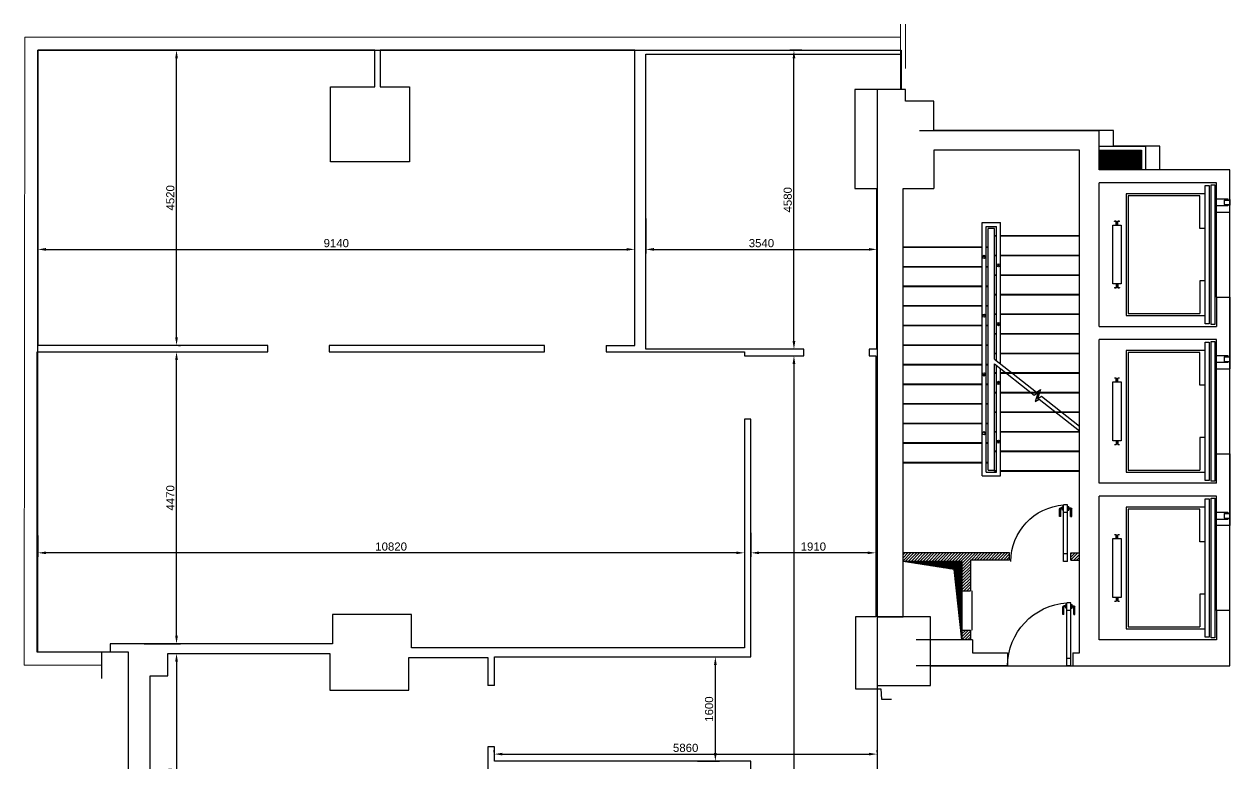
# Model space of a CAD drawing. Header units: millimetres. Extents: x 1183910 to 1204010, y -97525 to -70294.
# Drawn here: x 1183980 to 1202443, y -81624 to -70294 of the extents above; entities that cross this region are included whole.
import ezdxf

# ---------------------------------------------------------------- set-up
doc = ezdxf.new("R2010")
doc.units = ezdxf.units.MM
doc.linetypes.add('HIDDEN2', pattern=[4.7625, 3.175, -1.5875])
for name, color, linetype in [('Baca', 7, 'Continuous'), ('Divar-esas', 7, 'Continuous'), ('Divar-komek', 7, 'Continuous'), ('Lift', 7, 'Continuous'), ('Meheccer', 7, 'Continuous'), ('OFFICE_BOUNDARY', 3, 'Continuous'), ('Pillekan', 7, 'Continuous'), ('plita 2', 7, 'Continuous'), ('Qapi', 7, 'Continuous'), ('Strixleme', 254, 'Continuous'), ('sutun1', 7, 'Continuous'), ('Tavan', 7, 'Continuous')]:
    doc.layers.add(name, color=color, linetype=linetype)
doc.layers.add('ventilyaciya', color=10, linetype='Continuous', lineweight=25)
doc.styles.get("Standard").update_dxf_attribs({"font": 'arial.ttf'})
doc.dimstyles.new('ISO-25', dxfattribs={"dimscale": 50, "dimtxt": 2.5, "dimasz": 2.5, "dimexe": 1.25, "dimexo": 0.625, "dimtad": 1, "dimdec": 0, "dimtxsty": 'Standard', "dimcen": 2.5, "dimazin": 3, "dimtfac": 1, "dimtdec": 0, "dimtmove": 0, "dimatfit": 3})

# ---------------------------------------------------------------- blocks, each defined once
blk = doc.blocks.new('Cam100')
at = {"layer": 'Qapi', "linetype": 'Continuous'}
for p, q in [((-96.9, 94), (-98.7, 94)), ((-98.7, 88.7), (-98.7, 94)), ((-98.7, 88.7), (-98.7, 94)), ((-90.7, 94), (-88.9, 94)), ((-88.9, 88.7), (-88.9, 94)), ((-88.9, 88.7), (-88.9, 94)), ((-103.1, 78.9), (-103.1, 90.5)), ((-101.3, 78.9), (-103.1, 78.9)), ((-98.7, 92.2), (-101.3, 92.2)), ((-98.7, 92.2), (-101.3, 92.2)), ((-98.7, 92.2), (-101.3, 92.2)), ((-101.3, 78.9), (-101.3, 90.5)), ((-98.7, 90.5), (-101.3, 90.5)), ((-96.9, 88.7), (-98.7, 88.7)), ((-90.7, 88.7), (-88.9, 88.7)), ((-88.9, 92.2), (-86.2, 92.2)), ((-88.9, 92.2), (-86.2, 92.2)), ((-88.9, 92.2), (-86.2, 92.2)), ((-88.9, 90.5), (-86.2, 90.5)), ((-86.2, 78.9), (-86.2, 90.5)), ((-86.2, 78.9), (-84.4, 78.9)), ((-84.4, 78.9), (-84.4, 90.5))]:
    blk.add_line(p, q, dxfattribs=at)
at = {"layer": 'Qapi'}
for p, q in [((-96.9, 96.7), (-90.7, 96.7)), ((-96.9, 0), (-96.9, 96.7)), ((-90.7, 0), (-90.7, 96.7)), ((-96.9, 85.1), (-90.7, 85.1)), ((-96.9, 85.1), (-90.7, 85.1)), ((-96.9, 11.6), (-90.7, 11.6)), ((-96.9, 0), (-90.7, 0))]:
    blk.add_line(p, q, dxfattribs=at)
blk.add_arc((-96.9, 0), 96.9, 0, 86.3179, dxfattribs=at)
at = {"layer": 'Qapi', "linetype": 'Continuous'}
for centre, start, end in [((-101.3, 90.5), 90, 180), ((-86.2, 90.5), 0, 90)]:
    blk.add_arc(centre, 1.78, start, end, dxfattribs=at)
blk = doc.blocks.new('CRAIL')
for p, q in [((0, 10), (0, -10)), ((4, 14), (52, 14)), ((4, 6), (4, -6)), ((8, 10), (56, 10)), ((56, 40), (60, 40)), ((56, 40), (56, 18)), ((60, 40), (60, 14)), ((4, -14), (52, -14)), ((8, -10), (56, -10)), ((56, -18), (56, -40)), ((56, -40), (60, -40)), ((60, -14), (60, -40))]:
    blk.add_line(p, q)
for centre, start, end in [((4, 10), 90, 180), ((8, 6), 90, 180), ((52, 18), 270, 0), ((56, 14), 270, 0), ((4, -10), 180, 270), ((8, -6), 180, 270), ((52, -18), 0, 90), ((56, -14), 0, 90)]:
    blk.add_arc(centre, 4, start, end)
blk = doc.blocks.new('A$C43697719')
at = {"layer": 'Lift'}
for p, q in [((147.5, 213), (141.5, 213)), ((141.5, 213), (141.5, 1)), ((147.5, 1), (147.5, 213)), ((156, 214), (150.5, 214)), ((150.5, 214), (150.5, 0)), ((156, 0), (156, 214)), ((20.5, 13.9), (20.5, 200.1)), ((20.5, 200.1), (141.5, 200.1)), ((23.5, 17), (23.5, 197)), ((23.5, 197), (133.5, 197)), ((133.5, 147), (133.5, 197)), ((141.5, 147), (133.5, 147)), ((141.5, 67), (133.5, 67)), ((133.5, 67), (133.5, 17)), ((141.5, 13.9), (20.5, 13.9)), ((133.5, 17), (23.5, 17)), ((141.5, 1), (147.5, 1)), ((150.5, 0), (156, 0)), ((150.5, 0), (156, 0))]:
    blk.add_line(p, q, dxfattribs=at)
at = {"layer": 'Lift', "linetype": 'Continuous'}
for p, q in [((176, 32.5), (159, 32.5)), ((159, 21.5), (176, 21.5)), ((170.5, 30.5), (179, 30.5)), ((170.5, 23.5), (170.5, 30.5)), ((170.5, 23.5), (179, 23.5)), ((176, 30.5), (176, 32.5)), ((176, 21.5), (176, 23.5)), ((179, 31.5), (179.3, 31.5)), ((179, 22.5), (179.3, 22.5)), ((179.3, 22.5), (179.3, 31.5))]:
    blk.add_line(p, q, dxfattribs=at)
at = {"layer": 'Lift'}
blk.add_lwpolyline([(13, 152), (0, 152), (0, 62), (13, 62)], close=True, dxfattribs=at)
at = {"layer": 'Lift', "xscale": 0.1000000000058208, "yscale": 0.1000000000058208, "zscale": 0.1000000000058208}
for p, rotation in [((6.5, 152), 90), ((6.5, 62), 270)]:
    blk.add_blockref('CRAIL', p, dxfattribs=dict(at, rotation=rotation))
blk = doc.blocks.new('Cam90')
at = {"layer": 'Qapi', "linetype": 'Continuous'}
for p, q in [((-93.1, 68.9), (-93.1, 80.4)), ((-88.7, 82.2), (-91.3, 82.2)), ((-88.7, 82.2), (-91.3, 82.2)), ((-88.7, 82.2), (-91.3, 82.2)), ((-91.3, 68.9), (-91.3, 80.4)), ((-88.7, 80.4), (-91.3, 80.4)), ((-86.9, 84), (-88.7, 84)), ((-88.7, 78.7), (-88.7, 84)), ((-88.7, 78.7), (-88.7, 84)), ((-86.9, 78.7), (-88.7, 78.7)), ((-80.7, 84), (-78.9, 84)), ((-80.7, 78.7), (-78.9, 78.7)), ((-78.9, 78.7), (-78.9, 84)), ((-78.9, 78.7), (-78.9, 84)), ((-78.9, 82.2), (-76.2, 82.2)), ((-78.9, 82.2), (-76.2, 82.2)), ((-78.9, 82.2), (-76.2, 82.2)), ((-78.9, 80.4), (-76.2, 80.4)), ((-76.2, 68.9), (-76.2, 80.4)), ((-74.4, 68.9), (-74.4, 80.4)), ((-91.3, 68.9), (-93.1, 68.9)), ((-76.2, 68.9), (-74.4, 68.9))]:
    blk.add_line(p, q, dxfattribs=at)
at = {"layer": 'Qapi'}
for p, q in [((-86.9, 86.7), (-80.7, 86.7)), ((-86.9, 86.7), (-80.7, 86.7)), ((-86.9, 0), (-86.9, 86.7)), ((-86.9, 75.1), (-80.7, 75.1)), ((-80.7, 0), (-80.7, 86.7)), ((-86.9, 11.6), (-80.7, 11.6)), ((-86.9, 0), (-80.7, 0)), ((-86.9, 0), (-80.7, 0))]:
    blk.add_line(p, q, dxfattribs=at)
at = {"layer": 'Qapi', "linetype": 'Continuous'}
for centre, start, end in [((-91.3, 80.4), 90, 180), ((-76.2, 80.4), 0, 90)]:
    blk.add_arc(centre, 1.78, start, end, dxfattribs=at)
at = {"layer": 'Qapi'}
blk.add_arc((-86.9, 0), 86.9, 0, 85.8935, dxfattribs=at)
blk = doc.blocks.new('*D1161')
at = {"color": 0, "lineweight": -2, "transparency": 16777216}
for p, q in [((1184190, -73713), (1184190, -73681)), ((1184315, -73744), (1193205, -73744)), ((1193330, -73713), (1193330, -73681))]:
    blk.add_line(p, q, dxfattribs=at)
at = {"color": 0, "transparency": 16777216}
for points in [[(1184315, -73723), (1184315, -73765), (1184190, -73744)], [(1193205, -73723), (1193205, -73765), (1193330, -73744)]]:
    blk.add_solid(points, dxfattribs=at)
at = {"layer": 'Defpoints', "color": 0, "transparency": 16777216}
for p in [(1184190, -73744), (1193330, -73744), (1193330, -73744)]:
    blk.add_point(p, dxfattribs=at)
at = {"color": 0, "transparency": 16777216, "insert": (1188760, -73649), "char_height": 125, "attachment_point": 5}
blk.add_mtext('9140', dxfattribs=at)
blk = doc.blocks.new('*D1162')
at = {"color": 0, "lineweight": -2, "transparency": 16777216}
for p, q in [((1193500, -73269), (1193500, -73806)), ((1197040, -73269), (1197040, -73806)), ((1193625, -73744), (1196915, -73744))]:
    blk.add_line(p, q, dxfattribs=at)
at = {"color": 0, "transparency": 16777216}
for points in [[(1193625, -73723), (1193625, -73765), (1193500, -73744)], [(1196915, -73723), (1196915, -73765), (1197040, -73744)]]:
    blk.add_solid(points, dxfattribs=at)
at = {"layer": 'Defpoints', "color": 0, "transparency": 16777216}
for p in [(1193500, -73238), (1197040, -73238), (1197040, -73744)]:
    blk.add_point(p, dxfattribs=at)
at = {"color": 0, "transparency": 16777216, "insert": (1195270, -73649), "char_height": 125, "attachment_point": 5}
blk.add_mtext('3540', dxfattribs=at)
blk = doc.blocks.new('*D1163')
at = {"color": 0, "lineweight": -2, "transparency": 16777216}
for p, q in [((1186345, -70694), (1186377, -70694)), ((1186314, -75089), (1186314, -70819)), ((1186345, -75214), (1186377, -75214))]:
    blk.add_line(p, q, dxfattribs=at)
at = {"color": 0, "transparency": 16777216}
for points in [[(1186293, -70819), (1186335, -70819), (1186314, -70694)], [(1186293, -75089), (1186335, -75089), (1186314, -75214)]]:
    blk.add_solid(points, dxfattribs=at)
at = {"layer": 'Defpoints', "color": 0, "transparency": 16777216}
for p in [(1186314, -70694), (1186314, -70694), (1186314, -75214)]:
    blk.add_point(p, dxfattribs=at)
at = {"color": 0, "transparency": 16777216, "insert": (1186219, -72954), "char_height": 125, "attachment_point": 5, "rotation": 90}
blk.add_mtext('4520', dxfattribs=at)
blk = doc.blocks.new('*D1164')
at = {"color": 0, "lineweight": -2, "transparency": 16777216}
for p, q in [((1185976, -75314), (1186377, -75314)), ((1186314, -79659), (1186314, -75439)), ((1185818, -79784), (1186377, -79784))]:
    blk.add_line(p, q, dxfattribs=at)
at = {"color": 0, "transparency": 16777216}
for points in [[(1186293, -75439), (1186335, -75439), (1186314, -75314)], [(1186293, -79659), (1186335, -79659), (1186314, -79784)]]:
    blk.add_solid(points, dxfattribs=at)
at = {"layer": 'Defpoints', "color": 0, "transparency": 16777216}
for p in [(1185945, -75314), (1186314, -75314), (1185787, -79784)]:
    blk.add_point(p, dxfattribs=at)
at = {"color": 0, "transparency": 16777216, "insert": (1186219, -77549), "char_height": 125, "attachment_point": 5, "rotation": 90}
blk.add_mtext('4470', dxfattribs=at)
blk = doc.blocks.new('*D1165')
at = {"color": 0, "lineweight": -2, "transparency": 16777216}
for p, q in [((1184190, -78125), (1184190, -78454)), ((1195010, -78125), (1195010, -78454)), ((1194885, -78391), (1184315, -78391))]:
    blk.add_line(p, q, dxfattribs=at)
at = {"color": 0, "transparency": 16777216}
for points in [[(1184315, -78371), (1184315, -78412), (1184190, -78391)], [(1194885, -78371), (1194885, -78412), (1195010, -78391)]]:
    blk.add_solid(points, dxfattribs=at)
at = {"layer": 'Defpoints', "color": 0, "transparency": 16777216}
for p in [(1184190, -78094), (1195010, -78094), (1184190, -78391)]:
    blk.add_point(p, dxfattribs=at)
at = {"color": 0, "transparency": 16777216, "insert": (1189600, -78296), "char_height": 125, "attachment_point": 5}
blk.add_mtext('10820', dxfattribs=at)
blk = doc.blocks.new('*D1166')
at = {"color": 0, "lineweight": -2, "transparency": 16777216}
for p, q in [((1195110, -78087), (1195110, -78454)), ((1197020, -78087), (1197020, -78454)), ((1196895, -78391), (1195235, -78391))]:
    blk.add_line(p, q, dxfattribs=at)
at = {"color": 0, "transparency": 16777216}
for points in [[(1195235, -78371), (1195235, -78412), (1195110, -78391)], [(1196895, -78371), (1196895, -78412), (1197020, -78391)]]:
    blk.add_solid(points, dxfattribs=at)
at = {"layer": 'Defpoints', "color": 0, "transparency": 16777216}
for p in [(1195110, -78056), (1197020, -78056), (1195110, -78391)]:
    blk.add_point(p, dxfattribs=at)
at = {"color": 0, "transparency": 16777216, "insert": (1196065, -78296), "char_height": 125, "attachment_point": 5}
blk.add_mtext('1910', dxfattribs=at)
blk = doc.blocks.new('*D1167')
at = {"color": 0, "lineweight": -2, "transparency": 16777216}
for p, q in [((1186211, -79934), (1186377, -79934)), ((1186314, -80059), (1186314, -83709)), ((1186211, -83834), (1186377, -83834))]:
    blk.add_line(p, q, dxfattribs=at)
at = {"color": 0, "transparency": 16777216}
for points in [[(1186293, -80059), (1186335, -80059), (1186314, -79934)], [(1186293, -83709), (1186335, -83709), (1186314, -83834)]]:
    blk.add_solid(points, dxfattribs=at)
at = {"layer": 'Defpoints', "color": 0, "transparency": 16777216}
for p in [(1186180, -79934), (1186180, -83834), (1186314, -83834)]:
    blk.add_point(p, dxfattribs=at)
at = {"color": 0, "transparency": 16777216, "insert": (1186219, -81884), "char_height": 125, "attachment_point": 5, "rotation": 90}
blk.add_mtext('3900', dxfattribs=at)
blk = doc.blocks.new('*D1171')
at = {"color": 0, "lineweight": -2, "transparency": 16777216}
for p, q in [((1195889, -70694), (1195706, -70694)), ((1195768, -75149), (1195768, -70819)), ((1195889, -75274), (1195706, -75274))]:
    blk.add_line(p, q, dxfattribs=at)
at = {"color": 0, "transparency": 16777216}
for points in [[(1195747, -70819), (1195789, -70819), (1195768, -70694)], [(1195747, -75149), (1195789, -75149), (1195768, -75274)]]:
    blk.add_solid(points, dxfattribs=at)
at = {"layer": 'Defpoints', "color": 0, "transparency": 16777216}
for p in [(1195768, -70694), (1195920, -70694), (1195920, -75274)]:
    blk.add_point(p, dxfattribs=at)
at = {"color": 0, "transparency": 16777216, "insert": (1195673, -72984), "char_height": 125, "attachment_point": 5, "rotation": 90}
blk.add_mtext('4580', dxfattribs=at)
blk = doc.blocks.new('*D1172')
at = {"color": 0, "lineweight": -2, "transparency": 16777216}
for p, q in [((1195768, -75499), (1195768, -93349)), ((1195800, -75374), (1195831, -75374)), ((1195601, -93474), (1195831, -93474))]:
    blk.add_line(p, q, dxfattribs=at)
at = {"color": 0, "transparency": 16777216}
for points in [[(1195747, -75499), (1195789, -75499), (1195768, -75374)], [(1195747, -93349), (1195789, -93349), (1195768, -93474)]]:
    blk.add_solid(points, dxfattribs=at)
at = {"layer": 'Defpoints', "color": 0, "transparency": 16777216}
for p in [(1195768, -75374), (1195570, -93474), (1195768, -93474)]:
    blk.add_point(p, dxfattribs=at)
at = {"color": 0, "transparency": 16777216, "insert": (1195673, -84424), "char_height": 125, "attachment_point": 5, "rotation": 90}
blk.add_mtext('18100', dxfattribs=at)
blk = doc.blocks.new('*D1192')
at = {"color": 0, "lineweight": -2, "transparency": 16777216}
for p, q in [((1194293, -79984), (1194627, -79984)), ((1194565, -81459), (1194565, -80109)), ((1194293, -81584), (1194627, -81584))]:
    blk.add_line(p, q, dxfattribs=at)
at = {"color": 0, "transparency": 16777216}
for points in [[(1194544, -80109), (1194585, -80109), (1194565, -79984)], [(1194544, -81459), (1194585, -81459), (1194565, -81584)]]:
    blk.add_solid(points, dxfattribs=at)
at = {"layer": 'Defpoints', "color": 0, "transparency": 16777216}
for p in [(1194262, -79984), (1194565, -79984), (1194262, -81584)]:
    blk.add_point(p, dxfattribs=at)
at = {"color": 0, "transparency": 16777216, "insert": (1194469, -80784), "char_height": 125, "attachment_point": 5, "rotation": 90}
blk.add_mtext('1600', dxfattribs=at)
blk = doc.blocks.new('*D1193')
at = {"color": 0, "lineweight": -2, "transparency": 16777216}
for p, q in [((1191180, -81442), (1191180, -81411)), ((1197040, -81442), (1197040, -81411)), ((1191305, -81474), (1196915, -81474))]:
    blk.add_line(p, q, dxfattribs=at)
at = {"color": 0, "transparency": 16777216}
for points in [[(1191305, -81453), (1191305, -81495), (1191180, -81474)], [(1196915, -81453), (1196915, -81495), (1197040, -81474)]]:
    blk.add_solid(points, dxfattribs=at)
at = {"layer": 'Defpoints', "color": 0, "transparency": 16777216}
for p in [(1191180, -81474), (1197040, -81474), (1197040, -81474)]:
    blk.add_point(p, dxfattribs=at)
at = {"color": 0, "transparency": 16777216, "insert": (1194110, -81379), "char_height": 125, "attachment_point": 5}
blk.add_mtext('5860', dxfattribs=at)

msp = doc.modelspace()

# ---------------------------------------------------------------- hatches: boundary and pattern name
at = {"layer": 'Baca'}
h = msp.add_hatch(dxfattribs=at)
h.set_pattern_fill('ANSI31', color=256, scale=5, style=0)
h.set_pattern_definition([(45, (1130403.441, 416327.571), (-11.22532015, 11.22532015), [])])
h.paths.add_polyline_path([(1198340.2, -78523.7), (1197440.2, -78523.7), (1198219.8, -78646.1), (1198340.2, -79723.7), (1198340.2, -79573.7), (1198340.2, -78973.7)])
at = {"layer": 'Strixleme'}
h = msp.add_hatch(dxfattribs=at)
h.set_pattern_fill('ANSI31', color=256, scale=10, style=0)
h.set_pattern_definition([(45, (1197440.218, -79723.684), (-22.45064, 22.45064), [])])
h.paths.add_polyline_path([(1199070.2, -78393.7), (1197440.2, -78393.7), (1197440.2, -78523.7), (1198340.2, -78523.7), (1198340.2, -78973.7), (1198470.2, -78973.7), (1198470.2, -78503.7), (1199070.2, -78503.7)])
h.paths.add_polyline_path([(1200140.2, -78393.7), (1200010.2, -78393.7), (1200010.2, -78503.7), (1200140.2, -78503.7)])
h.paths.add_polyline_path([(1198470.2, -79573.7), (1198340.2, -79573.7), (1198340.2, -79723.7), (1198470.2, -79723.7)])
at = {"layer": 'ventilyaciya'}
h = msp.add_hatch(dxfattribs=at)
h.set_pattern_fill('ANSI31', color=256, scale=5, style=0)
h.set_pattern_definition([(45, (1200440.218, -72523.684), (-11.22532, 11.22532), [])])
h.paths.add_polyline_path([(1201090.2, -72223.7), (1200440.2, -72223.7), (1200440.2, -72523.7), (1201090.2, -72523.7)])

# ---------------------------------------------------------------- linework, layer by layer
at = {"lineweight": 5}
for points in [[(1197400.2, -70753.7), (1197400.2, -70293.7)], [(1197475.2, -70973.7), (1197475.2, -70293.7)]]:
    msp.add_lwpolyline(points, dxfattribs=at)
at = {"color": 5, "lineweight": 5}
msp.add_lwpolyline([(1185170.2, -80113.7), (1183980, -80113.7), (1183990.4, -70493.7), (1197400.2, -70493.7)], dxfattribs=at)
for points in [[(1192890.2, -75213.7), (1193330.2, -75213.7), (1193330.2, -70693.7), (1189430.2, -70693.7), (1189430.2, -71253.7), (1189880.2, -71253.7), (1189880.2, -72403.7), (1188670.2, -72403.7), (1188670.2, -71253.7), (1189350.2, -71253.7), (1189350.2, -70693.7), (1184190.2, -70693.7), (1184190.2, -75213.7)], [(1195920.2, -75273.7), (1193500.2, -75273.7), (1193500.2, -70753.7), (1197400.2, -70753.7), (1197400.2, -71293.7), (1196700.2, -71293.7), (1196700.2, -72813.7), (1197030.2, -72813.7), (1197030.2, -75193.7), (1197030.2, -75273.7), (1196920.2, -75273.7)], [(1185300.2, -79783.7), (1185300.2, -79913.7), (1184180.2, -79913.7), (1184180.2, -75313.7), (1187710.2, -75313.7), (1187710.2, -75213.7)], [(1187710.2, -75213.7), (1184180.2, -75213.7)], [(1188650.2, -75213.7), (1188650.2, -75313.7), (1191950.2, -75313.7), (1191950.2, -75213.7)], [(1191950.2, -75213.7), (1188650.2, -75213.7)], [(1192890.2, -75213.7), (1192890.2, -75313.7), (1194990.2, -75313.7), (1195010.2, -75313.7), (1195010.2, -75373.7)], [(1195010.2, -75373.7), (1195110.2, -75373.7), (1195920.2, -75373.7), (1195920.2, -75273.7)], [(1196920.2, -75273.7), (1196920.2, -75373.7), (1197020.2, -75373.7), (1197020.2, -79373.7), (1196710.2, -79373.7), (1196710.2, -80473.7), (1197100.2, -80473.7), (1197110.2, -80633.7)], [(1195010.2, -76343.7), (1195010.2, -79843.7), (1189910.2, -79843.7), (1189910.2, -79333.7), (1188700.2, -79333.7), (1188700.2, -79783.7), (1185300.2, -79783.7)], [(1191180.2, -80423.7), (1191180.2, -79983.7), (1195110.2, -79983.7), (1195110.2, -76343.7), (1195010.2, -76343.7)], [(1185170.2, -80313.7), (1185170.2, -79913.7)], [(1191080.2, -81363.7), (1191080.2, -83833.7), (1185620.2, -83833.7), (1185620.2, -82113.7), (1185910.2, -82113.7), (1185910.2, -80273.7), (1186180.2, -80273.7), (1186180.2, -79933.7), (1188660.2, -79933.7), (1188660.2, -80493.7), (1189870.2, -80493.7), (1189870.2, -79993.7), (1191080.2, -79993.7), (1191080.2, -80423.7)], [(1191180.2, -80423.7), (1191080.2, -80423.7)], [(1197110.2, -80633.7), (1197260.2, -80633.7)], [(1191180.2, -81363.7), (1191080.2, -81363.7)], [(1195010.2, -81923.7), (1195110.2, -81923.7), (1195110.2, -81583.7), (1191180.2, -81583.7), (1191180.2, -81363.7)]]:
    msp.add_lwpolyline(points)
at = {"color": 1, "lineweight": 30}
msp.add_lwpolyline([(1197040.2, -80423.7), (1197860.2, -80423.7), (1197860.2, -80123.7), (1202440.2, -80123.7), (1202440.2, -72523.7), (1201370.2, -72523.7), (1201370.2, -72163.7), (1200660.2, -72163.7), (1200660.2, -71923.7), (1197910.2, -71923.7), (1197910.2, -71473.7), (1197475.2, -71473.7), (1197475.2, -71293.7), (1197410.2, -71293.7)], dxfattribs=at)
at = {"layer": 'Baca'}
for p, q in [((1198219.8, -78646.1), (1197440.2, -78523.7)), ((1198340.2, -79723.7), (1198219.8, -78646.1))]:
    msp.add_line(p, q, dxfattribs=at)
at = {"layer": 'Divar-esas'}
for p, q in [((1199070.2, -78393.7), (1197440.2, -78393.7)), ((1199070.2, -78503.7), (1199070.2, -78393.7)), ((1200010.2, -78393.7), (1200140.2, -78393.7)), ((1200010.2, -78503.7), (1200010.2, -78393.7)), ((1198340.2, -78523.7), (1197440.2, -78523.7)), ((1198340.2, -78523.7), (1198340.2, -78973.7)), ((1198470.2, -78503.7), (1198470.2, -78973.7)), ((1199070.2, -78503.7), (1198470.2, -78503.7)), ((1200010.2, -78503.7), (1200140.2, -78503.7)), ((1198340.2, -78973.7), (1198470.2, -78973.7)), ((1198340.2, -79573.7), (1198340.2, -79723.7)), ((1198340.2, -79573.7), (1198470.2, -79573.7)), ((1198470.2, -79573.7), (1198470.2, -79723.7))]:
    msp.add_line(p, q, dxfattribs=at)
at = {"layer": 'Divar-komek'}
for p, q in [((1198340.2, -78973.7), (1198340.2, -79573.7)), ((1198490.2, -78973.7), (1198490.2, -79573.7))]:
    msp.add_line(p, q, dxfattribs=at)
at = {"layer": 'Meheccer'}
for p, q in [((1198650.2, -77213.7), (1198650.2, -73333.7)), ((1198650.2, -73333.7), (1198930.2, -73333.7)), ((1198710.2, -77153.7), (1198710.2, -73393.7)), ((1198710.2, -73393.7), (1198870.2, -73393.7)), ((1198870.2, -75448.2), (1198870.2, -73393.7)), ((1198930.2, -75495.5), (1198930.2, -73333.7)), ((1198870.2, -77153.7), (1198870.2, -75522.1)), ((1198930.2, -77213.7), (1198930.2, -75569.4)), ((1198710.2, -77153.7), (1198870.2, -77153.7)), ((1198650.2, -77213.7), (1198930.2, -77213.7))]:
    msp.add_line(p, q, dxfattribs=at)
for centre, radius in [((1198680.2, -73858.9), 25), ((1198680.2, -73858.9), 5), ((1198900.2, -73988.2), 25), ((1198900.2, -73988.2), 5), ((1198680.2, -74758.9), 25), ((1198900.2, -74888.2), 25), ((1198680.2, -75659.2), 25), ((1198900.2, -75788.5), 25), ((1198900.2, -75788.5), 5), ((1198680.2, -76558.9), 25), ((1198900.2, -76688.5), 25), ((1198900.2, -76688.5), 5)]:
    msp.add_circle(centre, radius, dxfattribs=at)
at = {"layer": 'Meheccer', "linetype": 'HIDDEN2'}
for centre in [(1198680.2, -74758.9), (1198900.2, -74888.2), (1198680.2, -75659.2), (1198680.2, -76558.9)]:
    msp.add_circle(centre, 5, dxfattribs=at)
at = {"layer": 'OFFICE_BOUNDARY'}
msp.add_lwpolyline([(1184100.2, -97083.7), (1184120.2, -87973.7), (1185580.2, -87973.7), (1185580.2, -79913.7), (1184190.2, -79913.7), (1184190.2, -70693.7), (1197410.2, -70693.7), (1197410.2, -71293.7), (1197040.2, -71293.7), (1197040.2, -85963.7), (1197620.2, -85963.7), (1197620.2, -88238.7), (1201465.2, -88238.7), (1201465.2, -97133.7)], close=True, dxfattribs=at)
at = {"layer": 'Pillekan'}
for p, q in [((1198740.2, -77123.7), (1198740.2, -73423.7)), ((1198840.2, -73423.7), (1198740.2, -73423.7)), ((1198840.2, -75424.5), (1198840.2, -73423.7)), ((1198840.2, -73531.4), (1198870.2, -73531.4)), ((1198840.2, -73538.5), (1198870.2, -73538.5)), ((1198930.2, -73531.4), (1200140.2, -73531.4)), ((1198930.2, -73538.5), (1200140.2, -73538.5)), ((1198650.2, -73708.9), (1197440.2, -73708.9)), ((1198650.2, -73715.9), (1197440.2, -73715.9)), ((1198740.2, -73708.9), (1198710.2, -73708.9)), ((1198740.2, -73715.9), (1198710.2, -73715.9)), ((1198840.2, -73831.4), (1198870.2, -73831.4)), ((1198840.2, -73838.5), (1198870.2, -73838.5)), ((1198930.2, -73831.4), (1200140.2, -73831.4)), ((1198930.2, -73838.5), (1200140.2, -73838.5)), ((1198650.2, -74008.9), (1197440.2, -74008.9)), ((1198650.2, -74015.9), (1197440.2, -74015.9)), ((1198740.2, -74008.9), (1198710.2, -74008.9)), ((1198740.2, -74015.9), (1198710.2, -74015.9)), ((1198840.2, -74131.4), (1198870.2, -74131.4)), ((1198840.2, -74138.5), (1198870.2, -74138.5)), ((1198930.2, -74131.4), (1200140.2, -74131.4)), ((1198930.2, -74138.5), (1200140.2, -74138.5)), ((1198650.2, -74308.9), (1197440.2, -74308.9)), ((1198650.2, -74315.9), (1197440.2, -74315.9)), ((1198740.2, -74308.9), (1198710.2, -74308.9)), ((1198740.2, -74315.9), (1198710.2, -74315.9)), ((1198840.2, -74431.4), (1198870.2, -74431.4)), ((1198840.2, -74438.5), (1198870.2, -74438.5)), ((1198930.2, -74431.4), (1200140.2, -74431.4)), ((1198930.2, -74438.5), (1200140.2, -74438.5)), ((1198650.2, -74608.9), (1197440.2, -74608.9)), ((1198650.2, -74615.9), (1197440.2, -74615.9)), ((1198740.2, -74608.9), (1198710.2, -74608.9)), ((1198740.2, -74615.9), (1198710.2, -74615.9)), ((1198840.2, -74731.4), (1198870.2, -74731.4)), ((1198840.2, -74738.5), (1198870.2, -74738.5)), ((1198930.2, -74731.4), (1200140.2, -74731.4)), ((1198930.2, -74738.5), (1200140.2, -74738.5)), ((1198650.2, -74908.9), (1197440.2, -74908.9)), ((1198650.2, -74915.9), (1197440.2, -74915.9)), ((1198740.2, -74908.9), (1198710.2, -74908.9)), ((1198740.2, -74915.9), (1198710.2, -74915.9)), ((1198840.2, -75031.4), (1198870.2, -75031.4)), ((1198840.2, -75038.5), (1198870.2, -75038.5)), ((1198930.2, -75031.4), (1200140.2, -75031.4)), ((1198930.2, -75038.5), (1200140.2, -75038.5)), ((1198650.2, -75208.9), (1197440.2, -75208.9)), ((1198650.2, -75215.9), (1197440.2, -75215.9)), ((1198740.2, -75208.9), (1198710.2, -75208.9)), ((1198740.2, -75215.9), (1198710.2, -75215.9)), ((1198650.2, -75508.9), (1197440.2, -75508.9)), ((1198740.2, -75508.9), (1198710.2, -75508.9)), ((1198840.2, -75331.4), (1198870.2, -75331.4)), ((1198840.2, -75338.5), (1198870.2, -75338.5)), ((1198840.2, -77138.5), (1198840.2, -75498.4)), ((1198930.2, -75331.4), (1200140.2, -75331.4)), ((1198930.2, -75338.5), (1200140.2, -75338.5)), ((1198650.2, -75515.9), (1197440.2, -75515.9)), ((1198740.2, -75515.9), (1198710.2, -75515.9)), ((1198840.2, -75631.4), (1198870.2, -75631.4)), ((1198840.2, -75638.5), (1198870.2, -75638.5)), ((1198930.2, -75631.4), (1200140.2, -75631.4)), ((1198930.2, -75638.5), (1200140.2, -75638.5)), ((1198650.2, -75808.9), (1197440.2, -75808.9)), ((1198650.2, -75815.9), (1197440.2, -75815.9)), ((1198740.2, -75808.9), (1198710.2, -75808.9)), ((1198740.2, -75815.9), (1198710.2, -75815.9)), ((1198840.2, -75931.4), (1198870.2, -75931.4)), ((1198840.2, -75938.5), (1198870.2, -75938.5)), ((1198930.2, -75931.4), (1200140.2, -75931.4)), ((1198930.2, -75938.5), (1200140.2, -75938.5)), ((1198650.2, -76108.9), (1197440.2, -76108.9)), ((1198650.2, -76115.9), (1197440.2, -76115.9)), ((1198740.2, -76108.9), (1198710.2, -76108.9)), ((1198740.2, -76115.9), (1198710.2, -76115.9)), ((1198840.2, -76231.4), (1198870.2, -76231.4)), ((1198840.2, -76238.5), (1198870.2, -76238.5)), ((1198930.2, -76231.4), (1200140.2, -76231.4)), ((1198930.2, -76238.5), (1200140.2, -76238.5)), ((1198650.2, -76408.9), (1197440.2, -76408.9)), ((1198650.2, -76415.9), (1197440.2, -76415.9)), ((1198740.2, -76408.9), (1198710.2, -76408.9)), ((1198740.2, -76415.9), (1198710.2, -76415.9)), ((1198840.2, -76531.4), (1198870.2, -76531.4)), ((1198840.2, -76538.5), (1198870.2, -76538.5)), ((1198930.2, -76531.4), (1200140.2, -76531.4)), ((1198930.2, -76538.5), (1200140.2, -76538.5)), ((1198650.2, -76708.9), (1197440.2, -76708.9)), ((1198650.2, -76715.9), (1197440.2, -76715.9)), ((1198740.2, -76708.9), (1198710.2, -76708.9)), ((1198740.2, -76715.9), (1198710.2, -76715.9)), ((1198840.2, -76831.4), (1198870.2, -76831.4)), ((1198840.2, -76838.5), (1198870.2, -76838.5)), ((1198930.2, -76831.4), (1200140.2, -76831.4)), ((1198930.2, -76838.5), (1200140.2, -76838.5)), ((1198650.2, -77008.9), (1197440.2, -77008.9)), ((1198650.2, -77015.9), (1197440.2, -77015.9)), ((1198740.2, -77008.9), (1198710.2, -77008.9)), ((1198740.2, -77015.9), (1198710.2, -77015.9)), ((1198740.2, -77123.7), (1198840.2, -77123.7)), ((1198840.2, -77131.4), (1198870.2, -77131.4)), ((1198840.2, -77138.5), (1198870.2, -77138.5)), ((1198930.2, -77131.4), (1200140.2, -77131.4)), ((1198930.2, -77138.5), (1200140.2, -77138.5))]:
    msp.add_line(p, q, dxfattribs=at)
at = {"layer": 'Pillekan', "linetype": 'Continuous'}
for points in [[(1198840.2, -75424.5), (1199480.8, -75930.2), (1199543, -75891.8), (1199497.1, -76030.6), (1199559.3, -75992.2), (1200140.2, -76450.8)], [(1198840.2, -75498.4), (1199444.2, -75975.2), (1199506.4, -75936.8), (1199460.5, -76075.6), (1199522.7, -76037.2), (1200140.2, -76524.7)]]:
    msp.add_lwpolyline(points, dxfattribs=at)
at = {"layer": 'plita 2'}
for p, q in [((1200440.2, -72223.7), (1201090.2, -72223.7)), ((1201090.2, -72223.7), (1201090.2, -72523.7)), ((1202240.2, -74473.7), (1202240.2, -73173.7)), ((1202240.2, -76873.7), (1202240.2, -75573.7)), ((1202240.2, -79273.7), (1202240.2, -77973.7))]:
    msp.add_line(p, q, dxfattribs=at)
at = {"layer": 'sutun1'}
for p, q in [((1197690.2, -71923.7), (1200440.2, -71923.7)), ((1200440.2, -72523.7), (1200440.2, -71923.7)), ((1200140.2, -72223.7), (1197910.2, -72223.7)), ((1200140.2, -79923.7), (1200140.2, -72223.7)), ((1202440.2, -72523.7), (1200440.2, -72523.7)), ((1202440.2, -73173.7), (1202440.2, -72523.7)), ((1202240.2, -72723.7), (1200440.2, -72723.7)), ((1200440.2, -74923.7), (1200440.2, -72723.7)), ((1202240.2, -73173.7), (1202240.2, -72723.7)), ((1202240.2, -73173.7), (1202440.2, -73173.7)), ((1202240.2, -74473.7), (1202240.2, -74923.7)), ((1202240.2, -74473.7), (1202440.2, -74473.7)), ((1202440.2, -74473.7), (1202440.2, -75573.7)), ((1200440.2, -74923.7), (1202240.2, -74923.7)), ((1202240.2, -75123.7), (1200440.2, -75123.7)), ((1200440.2, -76973.7), (1200440.2, -75123.7)), ((1202240.2, -75123.7), (1200440.2, -75123.7)), ((1200440.2, -77323.7), (1200440.2, -75123.7)), ((1202240.2, -75573.7), (1202240.2, -75123.7)), ((1202240.2, -75573.7), (1202440.2, -75573.7)), ((1202240.2, -77323.7), (1202240.2, -76873.7)), ((1202240.2, -76873.7), (1202440.2, -76873.7)), ((1202440.2, -76873.7), (1202440.2, -77973.7)), ((1202240.2, -77323.7), (1200440.2, -77323.7)), ((1200440.2, -79723.7), (1200440.2, -77523.7)), ((1202240.2, -77523.7), (1200440.2, -77523.7)), ((1200440.2, -79723.7), (1200440.2, -77523.7)), ((1202240.2, -77973.7), (1202240.2, -77523.7)), ((1202440.2, -77973.7), (1202240.2, -77973.7)), ((1202440.2, -79273.7), (1202240.2, -79273.7)), ((1202240.2, -79273.7), (1202240.2, -79723.7)), ((1202440.2, -80123.7), (1202440.2, -79273.7)), ((1198500.2, -79723.7), (1197640.2, -79723.7)), ((1198500.2, -79723.7), (1198500.2, -79923.7)), ((1202240.2, -79723.7), (1200440.2, -79723.7)), ((1198500.2, -79923.7), (1199040.2, -79923.7)), ((1199040.2, -79923.7), (1199040.2, -80123.7)), ((1200040.2, -79923.7), (1200040.2, -80123.7)), ((1200040.2, -79923.7), (1200140.2, -79923.7)), ((1199040.2, -80123.7), (1197640.2, -80123.7)), ((1200040.2, -80123.7), (1202440.2, -80123.7))]:
    msp.add_line(p, q, dxfattribs=at)
for points in [[(1197910.2, -72223.7), (1197910.2, -72813.7)], [(1197860.2, -80123.7), (1197860.2, -79373.7), (1197040.2, -79373.7), (1197440.2, -79373.7), (1197440.2, -72813.7), (1197910.2, -72813.7)]]:
    msp.add_lwpolyline(points, dxfattribs=at)
at = {"layer": 'Tavan'}
for p, q in [((1200440.2, -72163.7), (1201150.2, -72163.7)), ((1201150.2, -72163.7), (1201150.2, -72523.7))]:
    msp.add_line(p, q, dxfattribs=at)

# ---------------------------------------------------------------- block references
at = {"layer": 'Lift', "linetype": 'ByBlock', "xscale": -10, "yscale": 10, "zscale": 10, "rotation": 180}
for p in [(1200650.2, -72753.7), (1200650.2, -75153.7), (1200650.2, -77553.7)]:
    msp.add_blockref('A$C43697719', p, dxfattribs=at)
at = {"layer": 'Qapi', "xscale": -10, "yscale": 10, "zscale": 10}
for name, p in [('Cam90', (1199090.2, -78523.7)), ('Cam100', (1199040.2, -80123.7))]:
    msp.add_blockref(name, p, dxfattribs=at)

# ---------------------------------------------------------------- dimensions: what is measured, and where the dimension line sits
at = {"color": 1}
for base, p1, p2, picture, middle in [((1186314.2, -70693.7), (1186314.2, -75213.7), (1186314.2, -70693.7), '*D1163', (1186219.1, -72953.7)), ((1195768.3, -70693.7), (1195920.2, -75273.7), (1195920.2, -70693.7), '*D1171', (1195673.2, -72983.7)), ((1186314.2, -75313.7), (1185786.7, -79783.7), (1185945.2, -75313.7), '*D1164', (1186219.1, -77548.7)), ((1195768.3, -93473.7), (1195768.3, -75373.7), (1195570.2, -93473.7), '*D1172', (1195673.2, -84423.7)), ((1186314.2, -83833.7), (1186180.2, -79933.7), (1186180.2, -83833.7), '*D1167', (1186219, -81883.7)), ((1194564.6, -79983.7), (1194262.2, -81583.7), (1194262.2, -79983.7), '*D1192', (1194469.5, -80783.7))]:
    dim = msp.add_linear_dim(base=base, p1=p1, p2=p2, angle=90, dimstyle='ISO-25', dxfattribs=at)
    dim.commit()
    dim.dimension.update_dxf_attribs({"geometry": picture, "text_midpoint": middle})
for base, p1, p2, picture, middle in [((1197040.2, -73743.8), (1193500.2, -73237.6), (1197040.2, -73237.6), '*D1162', (1195270.2, -73648.7)), ((1193330.2, -73743.8), (1184190.2, -73743.8), (1193330.2, -73743.8), '*D1161', (1188760.2, -73648.8)), ((1184190.2, -78391.4), (1195010.2, -78093.7), (1184190.2, -78093.7), '*D1165', (1189600.2, -78296.3)), ((1195110.2, -78391.4), (1197020.2, -78055.8), (1195110.2, -78055.8), '*D1166', (1196065.2, -78296.3)), ((1197040.2, -81473.7), (1191180.2, -81473.7), (1197040.2, -81473.7), '*D1193', (1194110.2, -81378.6))]:
    dim = msp.add_linear_dim(base=base, p1=p1, p2=p2, dimstyle='ISO-25', dxfattribs=at)
    dim.commit()
    dim.dimension.update_dxf_attribs({"geometry": picture, "text_midpoint": middle})

doc.saveas('drawing.dxf')
